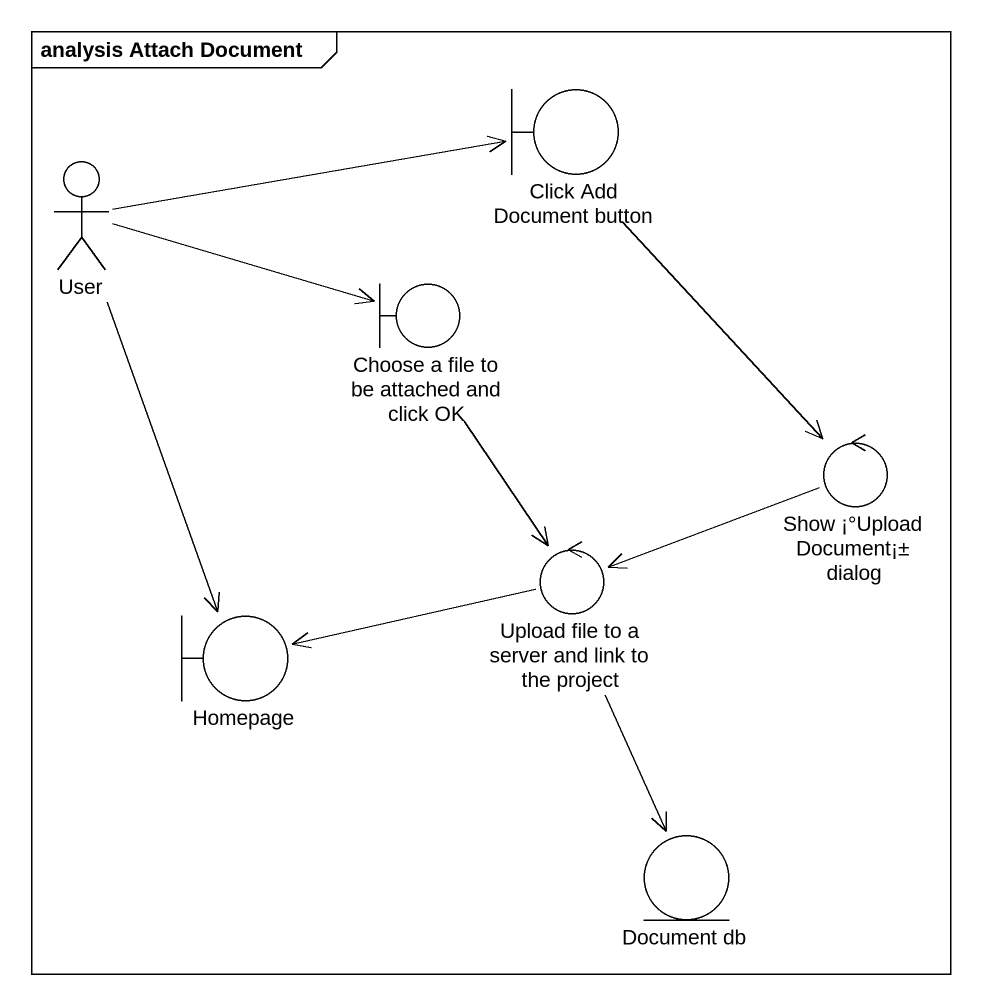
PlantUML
@startuml
mainframe analysis Attach Document
actor User
boundary "Click Add Document button" as Click_Add_Document_button
boundary "Choose a file to be attached and click OK" as Choose_a_file_to_be
control "Show ¡°Upload Document¡± dialog" as Show_Upload_Document_dialog
control "Upload file to a server and link to the project" as Upload_file_to_a_server_and
boundary Homepage
entity "Document db" as Document_db
User -right-> Click_Add_Document_button
User -right-> Choose_a_file_to_be
User --> Homepage
Click_Add_Document_button --> Show_Upload_Document_dialog
Choose_a_file_to_be --> Upload_file_to_a_server_and
Show_Upload_Document_dialog -left-> Upload_file_to_a_server_and
Upload_file_to_a_server_and -left-> Homepage
Upload_file_to_a_server_and --> Document_db
@enduml
